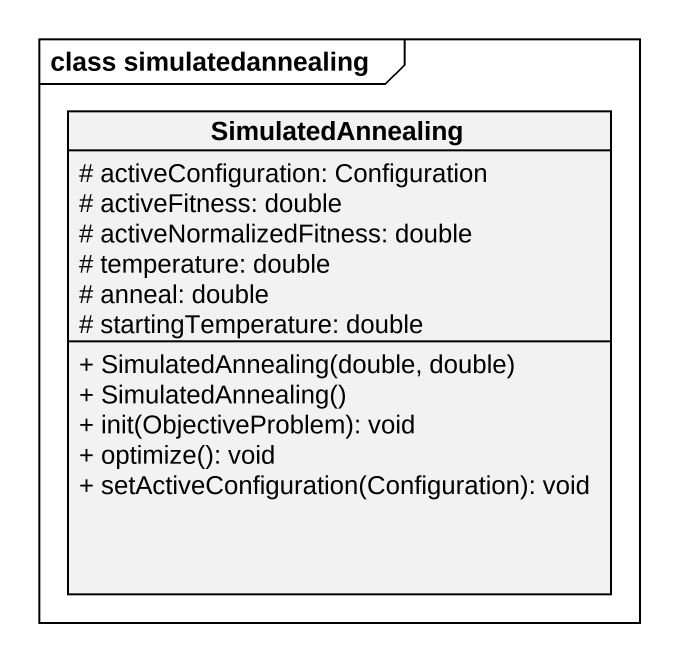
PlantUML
@startuml
mainframe class simulatedannealing
hide circle
hide empty members
skinparam classAttributeIconSize 0
class SimulatedAnnealing {
  # activeConfiguration: Configuration
  # activeFitness: double
  # activeNormalizedFitness: double
  # temperature: double
  # anneal: double
  # startingTemperature: double
  + SimulatedAnnealing(double, double)
  + SimulatedAnnealing()
  + init(ObjectiveProblem): void
  + optimize(): void
  + setActiveConfiguration(Configuration): void
}
@enduml
